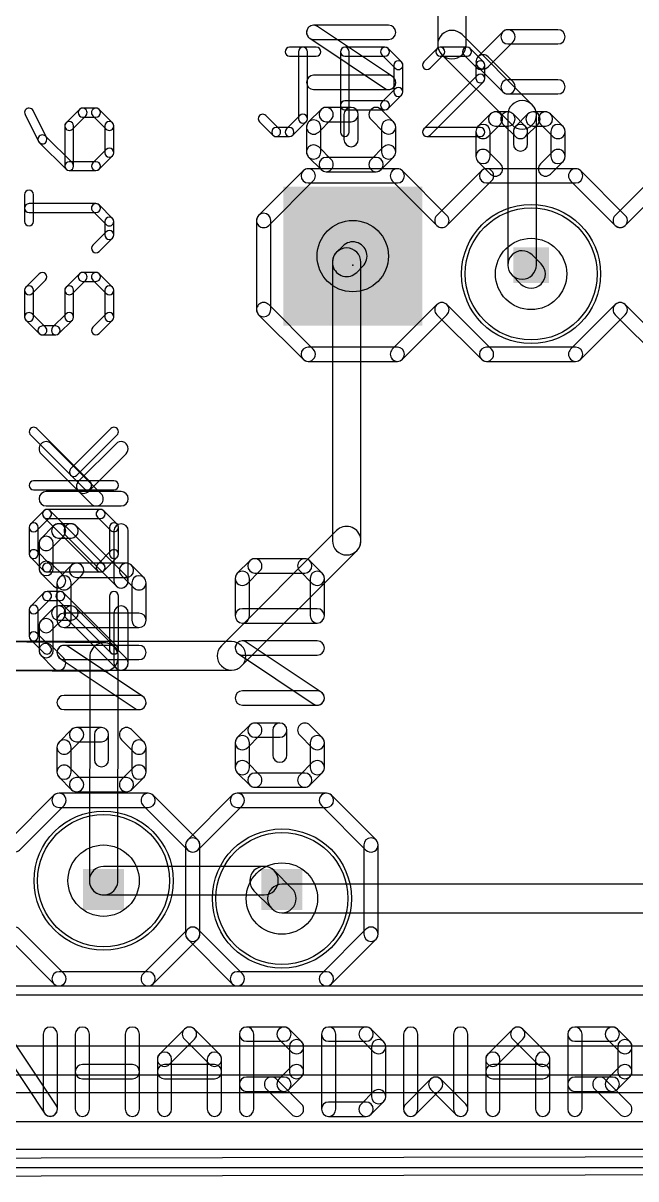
# Model space of a CAD drawing. Extents: x -3 to 127, y -3 to 73.
# Drawn here: x 42.83 to 51.56, y 7.11 to 23.56 of the extents above; entities that cross this region are included whole.
import ezdxf

# ---------------------------------------------------------------- set-up
doc = ezdxf.new("R2010")
doc.units = 0
for name, color, linetype in [('1', 22, 'CONTINUOUS'), ('16', 175, 'CONTINUOUS'), ('17', 82, 'CONTINUOUS'), ('20', 7, 'CONTINUOUS'), ('21', 253, 'CONTINUOUS'), ('22', 253, 'CONTINUOUS'), ('23', 7, 'CONTINUOUS'), ('25', 253, 'CONTINUOUS'), ('255', 2, 'CONTINUOUS'), ('27', 253, 'CONTINUOUS'), ('29', 253, 'CONTINUOUS'), ('30', 253, 'CONTINUOUS'), ('44', 253, 'CONTINUOUS'), ('51', 253, 'CONTINUOUS'), ('52', 253, 'CONTINUOUS')]:
    doc.layers.add(name, color=color, linetype=linetype)

# ---------------------------------------------------------------- blocks, each defined once
blk = doc.blocks.new('RECT')
blk.add_solid([(-0.5, -0.5), (0.5, -0.5), (-0.5, 0.5), (0.5, 0.5)])
blk = doc.blocks.new('ROUNDP')
blk.add_circle((0, 0), 0.5)
blk = doc.blocks.new('SQUAREP')
blk.add_solid([(-0.5, -0.5), (0.5, -0.5), (-0.5, 0.5), (0.5, 0.5)])

msp = doc.modelspace()

# ---------------------------------------------------------------- linework, layer by layer
at = {"layer": '1'}
for points in [[(48.7316, 28.2323), (48.7316, 23.2558, 1), (49.138, 23.2558), (49.138, 28.2323, 1)], [(48.7911, 23.1121), (49.7911, 22.1121, 1), (50.0785, 22.3994), (49.0785, 23.3994, 1)], [(49.7316, 22.2558), (49.7316, 20.1188, 1), (50.138, 20.1188), (50.138, 22.2558, 1)], [(47.5785, 20.0141), (47.666, 20.1016, 1), (47.3786, 20.3889), (47.2911, 20.3014, 1)], [(47.638, 16.1948), (47.638, 20.1578, 1), (47.2316, 20.1578), (47.2316, 16.1948, 1)], [(49.7911, 19.9751), (49.9186, 19.8476, 1), (50.206, 20.1349), (50.0785, 20.2624, 1)], [(45.9386, 14.4112), (47.5785, 16.0511, 1), (47.2911, 16.3384), (45.6513, 14.6986, 1)], [(41.7686, 14.3517), (43.9764, 14.3357, 1), (43.9794, 14.7421), (41.7715, 14.7581, 1)], [(41.77, 14.3517), (45.795, 14.3517, 1), (45.795, 14.7581), (41.77, 14.7581, 1)], [(43.7747, 14.5393), (43.769, 11.3559, 1), (44.1754, 11.3551), (44.1811, 14.5386, 1)], [(43.9722, 11.1523), (46.2582, 11.1523, 1), (46.2582, 11.5587), (43.9722, 11.5587, 1)], [(46.1145, 11.2118), (46.3685, 10.9578, 1), (46.6559, 11.2452), (46.4019, 11.4992, 1)], [(46.5122, 10.8983), (56.7205, 10.8983, 1), (56.7205, 11.3047), (46.5122, 11.3047, 1)]]:
    msp.add_lwpolyline(points, format="xyb", close=True, dxfattribs=at)
at = {"layer": '16'}
for points in [[(31.9473, 8.5916), (54.7598, 8.5916, 1), (54.7598, 8.998), (31.9473, 8.998, 1)], [(31.4473, 7.9291), (55.3473, 7.9291, 1), (55.3473, 8.3355), (31.4473, 8.3355, 1)]]:
    msp.add_lwpolyline(points, format="xyb", close=True, dxfattribs=at)
at = {"layer": '20'}
msp.add_lwpolyline([(71.4983, 7.4593), (19.8256, 7.3648, 1), (19.826, 7.1108), (71.4988, 7.2053, 1)], format="xyb", close=True, dxfattribs=at)
at = {"layer": '21'}
for points in [[(46.8155, 21.4601), (46.1805, 20.8251, 1), (46.3242, 20.6814), (46.9592, 21.3164, 1)], [(46.8873, 21.2867), (48.1573, 21.2867, 1), (48.1573, 21.4899), (46.8873, 21.4899, 1)], [(48.0855, 21.3164), (48.7205, 20.6814, 1), (48.8642, 20.8251), (48.2292, 21.4601, 1)], [(48.8642, 20.6814), (49.4992, 21.3164, 1), (49.3555, 21.4601), (48.7205, 20.8251, 1)], [(49.4273, 21.2867), (50.6973, 21.2867, 1), (50.6973, 21.4899), (49.4273, 21.4899, 1)], [(50.6255, 21.3164), (51.2605, 20.6814, 1), (51.4042, 20.8251), (50.7692, 21.4601, 1)], [(51.4042, 20.6814), (52.0392, 21.3164, 1), (51.8955, 21.4601), (51.2605, 20.8251, 1)], [(46.1507, 20.7533), (46.1507, 19.4833, 1), (46.3539, 19.4833), (46.3539, 20.7533, 1)], [(46.1805, 19.4114), (46.8155, 18.7764, 1), (46.9592, 18.9201), (46.3242, 19.5551, 1)], [(48.7205, 19.5551), (48.0855, 18.9201, 1), (48.2292, 18.7764), (48.8642, 19.4114, 1)], [(49.4992, 18.9201), (48.8642, 19.5551, 1), (48.7205, 19.4114), (49.3555, 18.7764, 1)], [(51.2605, 19.5551), (50.6255, 18.9201, 1), (50.7692, 18.7764), (51.4042, 19.4114, 1)], [(52.0392, 18.9201), (51.4042, 19.5551, 1), (51.2605, 19.4114), (51.8955, 18.7764, 1)], [(48.1573, 18.9499), (46.8873, 18.9499, 1), (46.8873, 18.7467), (48.1573, 18.7467, 1)], [(50.6973, 18.9499), (49.4273, 18.9499, 1), (49.4273, 18.7467), (50.6973, 18.7467, 1)], [(42.774, 11.7917), (43.409, 12.4267, 1), (43.2653, 12.5704), (42.6303, 11.9354, 1)], [(43.3372, 12.3969), (44.6072, 12.3969, 1), (44.6072, 12.6001), (43.3372, 12.6001, 1)], [(44.5353, 12.4267), (45.1703, 11.7917, 1), (45.314, 11.9354), (44.679, 12.5704, 1)], [(45.314, 11.7917), (45.949, 12.4267, 1), (45.8053, 12.5704), (45.1703, 11.9354, 1)], [(45.8772, 12.3969), (47.1472, 12.3969, 1), (47.1472, 12.6001), (45.8772, 12.6001, 1)], [(47.0753, 12.4267), (47.7103, 11.7917, 1), (47.854, 11.9354), (47.219, 12.5704, 1)], [(45.1406, 11.8635), (45.1406, 10.5935, 1), (45.3438, 10.5935), (45.3438, 11.8635, 1)], [(47.6806, 11.8635), (47.6806, 10.5935, 1), (47.8838, 10.5935), (47.8838, 11.8635, 1)], [(43.409, 10.0304), (42.774, 10.6654, 1), (42.6303, 10.5217), (43.2653, 9.8867, 1)], [(45.1703, 10.6654), (44.5353, 10.0304, 1), (44.679, 9.8867), (45.314, 10.5217, 1)], [(45.949, 10.0304), (45.314, 10.6654, 1), (45.1703, 10.5217), (45.8053, 9.8867, 1)], [(47.7103, 10.6654), (47.0753, 10.0304, 1), (47.219, 9.8867), (47.854, 10.5217, 1)], [(44.6072, 10.0601), (43.3372, 10.0601, 1), (43.3372, 9.8569), (44.6072, 9.8569, 1)], [(47.1472, 10.0601), (45.8772, 10.0601, 1), (45.8772, 9.8569), (47.1472, 9.8569, 1)], [(87.975, 9.856), (10.975, 9.856, 1), (10.975, 9.729), (87.975, 9.729, 1)]]:
    msp.add_lwpolyline(points, format="xyb", close=True, dxfattribs=at)
at = {"layer": '22'}
for points in [[(48.0887, 22.8028), (47.021, 23.5146, 1), (46.9082, 23.3456), (47.976, 22.6338, 1)], [(46.9646, 23.3285), (48.0323, 23.3285, 1), (48.0323, 23.5317), (46.9646, 23.5317, 1)], [(49.4494, 22.9389), (49.8053, 23.2948, 1), (49.6617, 23.4384), (49.3058, 23.0825, 1)], [(49.7335, 23.265), (50.4453, 23.265, 1), (50.4453, 23.4682), (49.7335, 23.4682, 1)], [(49.8053, 22.7266), (49.4494, 23.0825, 1), (49.3058, 22.9389), (49.6617, 22.583, 1)], [(46.9646, 22.6167), (48.0323, 22.6167, 1), (48.0323, 22.8199), (46.9646, 22.8199, 1)], [(50.4453, 22.7564), (49.7335, 22.7564, 1), (49.7335, 22.5532), (50.4453, 22.5532, 1)], [(47.0364, 22.0109), (47.2144, 22.1889, 1), (47.0707, 22.3326), (46.8928, 22.1546, 1)], [(47.1425, 22.1591), (47.4985, 22.1591, 1), (47.4985, 22.3623), (47.1425, 22.3623, 1)], [(47.3969, 22.2607), (47.3969, 21.9048, 1), (47.6001, 21.9048), (47.6001, 22.2607, 1)], [(47.7825, 22.1889), (47.9605, 22.0109, 1), (48.1042, 22.1546), (47.9262, 22.3326, 1)], [(49.4837, 22.2691), (49.3058, 22.0911, 1), (49.4494, 21.9474), (49.6274, 22.1254, 1)], [(49.7335, 22.2988), (49.5556, 22.2988, 1), (49.5556, 22.0956), (49.7335, 22.0956, 1)], [(49.9833, 22.0911), (49.8053, 22.2691, 1), (49.6617, 22.1254), (49.8396, 21.9474, 1)], [(50.0176, 22.2691), (49.8396, 22.0911, 1), (49.9833, 21.9474), (50.1612, 22.1254, 1)], [(50.2674, 22.2988), (50.0894, 22.2988, 1), (50.0894, 22.0956), (50.2674, 22.0956, 1)], [(50.5172, 22.0911), (50.3392, 22.2691, 1), (50.1955, 22.1254), (50.3735, 21.9474, 1)], [(47.0662, 21.7269), (47.0662, 22.0828, 1), (46.863, 22.0828), (46.863, 21.7269, 1)], [(47.9307, 22.0828), (47.9307, 21.7269, 1), (48.1339, 21.7269), (48.1339, 22.0828, 1)], [(49.276, 22.0193), (49.276, 21.6634, 1), (49.4792, 21.6634), (49.4792, 22.0193, 1)], [(49.8099, 22.0193), (49.8099, 21.8413, 1), (50.0131, 21.8413), (50.0131, 22.0193, 1)], [(50.5469, 21.6634), (50.5469, 22.0193, 1), (50.3437, 22.0193), (50.3437, 21.6634, 1)], [(47.2144, 21.6207), (47.0364, 21.7987, 1), (46.8928, 21.655), (47.0707, 21.4771, 1)], [(47.9605, 21.7987), (47.7825, 21.6207, 1), (47.9262, 21.4771), (48.1042, 21.655, 1)], [(49.3058, 21.5915), (49.4837, 21.4136, 1), (49.6274, 21.5572), (49.4494, 21.7352, 1)], [(50.3392, 21.4136), (50.5172, 21.5915, 1), (50.3735, 21.7352), (50.1955, 21.5572, 1)], [(47.8544, 21.6505), (47.1425, 21.6505, 1), (47.1425, 21.4473), (47.8544, 21.4473, 1)], [(43.4804, 15.5232), (43.6584, 15.7012, 1), (43.5147, 15.8448), (43.3368, 15.6669, 1)], [(43.5866, 15.6714), (44.2984, 15.6714, 1), (44.2984, 15.8746), (43.5866, 15.8746, 1)], [(44.2265, 15.7012), (44.4045, 15.5232, 1), (44.5482, 15.6669), (44.3702, 15.8448, 1)], [(46.0204, 15.5867), (46.1984, 15.7647, 1), (46.0547, 15.9083), (45.8768, 15.7304, 1)], [(46.1266, 15.7349), (46.8384, 15.7349, 1), (46.8384, 15.9381), (46.1266, 15.9381, 1)], [(46.7665, 15.7647), (46.9445, 15.5867, 1), (47.0882, 15.7304), (46.9102, 15.9083, 1)], [(43.5102, 15.0612), (43.5102, 15.5951, 1), (43.307, 15.5951), (43.307, 15.0612, 1)], [(44.3747, 15.5951), (44.3747, 15.0612, 1), (44.5779, 15.0612), (44.5779, 15.5951, 1)], [(46.0502, 15.1247), (46.0502, 15.6586, 1), (45.847, 15.6586), (45.847, 15.1247, 1)], [(46.9147, 15.6586), (46.9147, 15.1247, 1), (47.1179, 15.1247), (47.1179, 15.6586, 1)], [(44.4763, 15.1628), (43.4086, 15.1628, 1), (43.4086, 14.9596), (44.4763, 14.9596, 1)], [(47.0163, 15.2263), (45.9486, 15.2263, 1), (45.9486, 15.0231), (47.0163, 15.0231, 1)], [(44.5327, 13.9763), (43.465, 14.6881, 1), (43.3522, 14.5191), (44.42, 13.8073, 1)], [(43.4086, 14.502), (44.4763, 14.502, 1), (44.4763, 14.7052), (43.4086, 14.7052, 1)], [(47.0727, 14.0398), (46.005, 14.7516, 1), (45.8922, 14.5826), (46.96, 13.8708, 1)], [(45.9486, 14.5655), (47.0163, 14.5655, 1), (47.0163, 14.7687), (45.9486, 14.7687, 1)], [(43.4086, 13.7902), (44.4763, 13.7902, 1), (44.4763, 13.9934), (43.4086, 13.9934, 1)], [(45.9486, 13.8537), (47.0163, 13.8537, 1), (47.0163, 14.0569), (45.9486, 14.0569, 1)], [(43.4804, 13.1844), (43.6584, 13.3624, 1), (43.5147, 13.5061), (43.3368, 13.3281, 1)], [(43.5866, 13.3326), (43.9425, 13.3326, 1), (43.9425, 13.5358), (43.5866, 13.5358, 1)], [(43.8409, 13.4342), (43.8409, 13.0783, 1), (44.0441, 13.0783), (44.0441, 13.4342, 1)], [(44.2265, 13.3624), (44.4045, 13.1844, 1), (44.5482, 13.3281), (44.3702, 13.5061, 1)], [(46.0204, 13.2479), (46.1984, 13.4259, 1), (46.0547, 13.5696), (45.8768, 13.3916, 1)], [(46.1266, 13.3961), (46.4825, 13.3961, 1), (46.4825, 13.5993), (46.1266, 13.5993, 1)], [(46.3809, 13.4977), (46.3809, 13.1418, 1), (46.5841, 13.1418), (46.5841, 13.4977, 1)], [(46.7665, 13.4259), (46.9445, 13.2479, 1), (47.0882, 13.3916), (46.9102, 13.5696, 1)], [(43.5102, 12.9004), (43.5102, 13.2563, 1), (43.307, 13.2563), (43.307, 12.9004, 1)], [(44.3747, 13.2563), (44.3747, 12.9004, 1), (44.5779, 12.9004), (44.5779, 13.2563, 1)], [(46.0502, 12.9639), (46.0502, 13.3198, 1), (45.847, 13.3198), (45.847, 12.9639, 1)], [(46.9147, 13.3198), (46.9147, 12.9639, 1), (47.1179, 12.9639), (47.1179, 13.3198, 1)], [(43.6584, 12.7942), (43.4804, 12.9722, 1), (43.3368, 12.8285), (43.5147, 12.6506, 1)], [(44.4045, 12.9722), (44.2265, 12.7942, 1), (44.3702, 12.6506), (44.5482, 12.8285, 1)], [(46.1984, 12.8577), (46.0204, 13.0357, 1), (45.8768, 12.892), (46.0547, 12.7141, 1)], [(46.9445, 13.0357), (46.7665, 12.8577, 1), (46.9102, 12.7141), (47.0882, 12.892, 1)], [(46.8384, 12.8875), (46.1266, 12.8875, 1), (46.1266, 12.6843), (46.8384, 12.6843, 1)], [(44.2984, 12.824), (43.5866, 12.824, 1), (43.5866, 12.6208), (44.2984, 12.6208, 1)]]:
    msp.add_lwpolyline(points, format="xyb", close=True, dxfattribs=at)
at = {"layer": '23'}
msp.add_point((47.5223, 20.1183), dxfattribs=at)
at = {"layer": '25'}
for points in [[(46.6209, 23.091), (47.0023, 23.091, 1), (47.0023, 23.218), (46.6209, 23.218, 1)], [(46.8751, 22.2012), (46.8751, 23.1545, 1), (46.7481, 23.1545), (46.7481, 22.2012, 1)], [(47.4725, 22.0106), (47.4725, 23.1545, 1), (47.3455, 23.1545), (47.3455, 22.0106, 1)], [(47.409, 23.091), (47.981, 23.091, 1), (47.981, 23.218), (47.409, 23.218, 1)], [(47.9361, 23.1096), (48.1268, 22.919, 1), (48.2166, 23.0088), (48.0259, 23.1994, 1)], [(48.7242, 23.1994), (48.5335, 23.0088, 1), (48.6233, 22.919), (48.814, 23.1096, 1)], [(49.1504, 23.218), (48.7691, 23.218, 1), (48.7691, 23.091), (49.1504, 23.091, 1)], [(49.386, 23.0088), (49.1953, 23.1994, 1), (49.1055, 23.1096), (49.2962, 22.919, 1)], [(48.1082, 22.9639), (48.1082, 22.5826, 1), (48.2352, 22.5826), (48.2352, 22.9639, 1)], [(49.4046, 22.7732), (49.4046, 22.9639, 1), (49.2776, 22.9639), (49.2776, 22.7732, 1)], [(48.6233, 21.9657), (49.386, 22.7283, 1), (49.2962, 22.8181), (48.5335, 22.0555, 1)], [(48.1268, 22.6275), (47.9361, 22.4368, 1), (48.0259, 22.347), (48.2166, 22.5377, 1)], [(47.981, 22.4554), (47.409, 22.4554, 1), (47.409, 22.3284), (47.981, 22.3284, 1)], [(42.8531, 22.2603), (43.0438, 21.879, 1), (43.1574, 21.9358), (42.9667, 22.3171, 1)], [(43.6277, 22.3336), (43.437, 22.1429, 1), (43.5268, 22.0531), (43.7175, 22.2438, 1)], [(43.8632, 22.3522), (43.6726, 22.3522, 1), (43.6726, 22.2252), (43.8632, 22.2252, 1)], [(44.0988, 22.1429), (43.9081, 22.3336, 1), (43.8183, 22.2438), (44.009, 22.0531, 1)], [(46.1947, 22.1563), (46.3854, 21.9657, 1), (46.4752, 22.0555), (46.2845, 22.2461, 1)], [(46.6658, 21.9657), (46.8565, 22.1563, 1), (46.7667, 22.2461), (46.576, 22.0555, 1)], [(43.4184, 22.098), (43.4184, 21.526, 1), (43.5454, 21.526), (43.5454, 22.098, 1)], [(44.1174, 21.7167), (44.1174, 22.098, 1), (43.9904, 22.098), (43.9904, 21.7167, 1)], [(46.4303, 21.9471), (46.6209, 21.9471, 1), (46.6209, 22.0741), (46.4303, 22.0741, 1)], [(49.3411, 22.0741), (48.5784, 22.0741, 1), (48.5784, 21.9471), (49.3411, 21.9471, 1)], [(43.0557, 21.8625), (43.437, 21.4811, 1), (43.5268, 21.5709), (43.1455, 21.9523, 1)], [(43.9081, 21.4811), (44.0988, 21.6718, 1), (44.009, 21.7616), (43.8183, 21.5709, 1)], [(43.4819, 21.4625), (43.8632, 21.4625, 1), (43.8632, 21.5895), (43.4819, 21.5895, 1)], [(42.9734, 20.738), (42.9734, 21.1193, 1), (42.8464, 21.1193), (42.8464, 20.738, 1)], [(43.8632, 20.9921), (42.9099, 20.9921, 1), (42.9099, 20.8651), (43.8632, 20.8651, 1)], [(44.0988, 20.7829), (43.9081, 20.9735, 1), (43.8183, 20.8837), (44.009, 20.6931, 1)], [(44.1174, 20.5473), (44.1174, 20.738, 1), (43.9904, 20.738), (43.9904, 20.5473, 1)], [(43.9081, 20.3117), (44.0988, 20.5024, 1), (44.009, 20.5922), (43.8183, 20.4015, 1)], [(43.0557, 19.9948), (42.865, 19.8041, 1), (42.9548, 19.7143), (43.1455, 19.905, 1)], [(43.5268, 19.7143), (43.7175, 19.905, 1), (43.6277, 19.9948), (43.437, 19.8041, 1)], [(43.6726, 19.8864), (43.8632, 19.8864, 1), (43.8632, 20.0134), (43.6726, 20.0134, 1)], [(43.8183, 19.905), (44.009, 19.7143, 1), (44.0988, 19.8041), (43.9081, 19.9948, 1)], [(42.8464, 19.7592), (42.8464, 19.3779, 1), (42.9734, 19.3779), (42.9734, 19.7592, 1)], [(43.5454, 19.3779), (43.5454, 19.7592, 1), (43.4184, 19.7592), (43.4184, 19.3779, 1)], [(43.9904, 19.7592), (43.9904, 19.3779, 1), (44.1174, 19.3779), (44.1174, 19.7592, 1)], [(42.865, 19.333), (43.0557, 19.1423, 1), (43.1455, 19.2321), (42.9548, 19.4228, 1)], [(43.3361, 19.1423), (43.5268, 19.333, 1), (43.437, 19.4228), (43.2463, 19.2321, 1)], [(44.009, 19.4228), (43.8183, 19.2321, 1), (43.9081, 19.1423), (44.0988, 19.333, 1)], [(43.1006, 19.1237), (43.2912, 19.1237, 1), (43.2912, 19.2507), (43.1006, 19.2507, 1)]]:
    msp.add_lwpolyline(points, format="xyb", close=True, dxfattribs=at)
at = {"layer": '255'}
for points in [[(43.9373, 16.8632), (43.2255, 17.575, 1), (43.0818, 17.4314), (43.7937, 16.7196, 1)], [(43.7594, 16.8975), (44.2932, 17.4314, 1), (44.1496, 17.575), (43.6157, 17.0412, 1)], [(43.1537, 16.6898), (44.2214, 16.6898, 1), (44.2214, 16.893), (43.1537, 16.893, 1)], [(43.2598, 16.4056), (43.0818, 16.2277, 1), (43.2255, 16.084), (43.4035, 16.262, 1)], [(43.5096, 16.4354), (43.3316, 16.4354, 1), (43.3316, 16.2322), (43.5096, 16.2322, 1)], [(44.2932, 15.6938), (43.5814, 16.4056, 1), (43.4378, 16.262), (44.1496, 15.5502, 1)], [(44.1198, 16.3338), (44.1198, 15.622, 1), (44.323, 15.622), (44.323, 16.3338, 1)], [(43.0521, 16.1559), (43.0521, 15.7999, 1), (43.2553, 15.7999), (43.2553, 16.1559, 1)], [(43.0818, 15.7281), (43.2598, 15.5502, 1), (43.4035, 15.6938), (43.2255, 15.8718, 1)], [(43.2598, 15.2362), (43.0818, 15.0583, 1), (43.2255, 14.9146), (43.4035, 15.0926, 1)], [(43.5096, 15.266), (43.3316, 15.266, 1), (43.3316, 15.0628), (43.5096, 15.0628, 1)], [(44.2932, 14.5244), (43.5814, 15.2362, 1), (43.4378, 15.0926), (44.1496, 14.3808, 1)], [(44.1198, 15.1644), (44.1198, 14.4526, 1), (44.323, 14.4526), (44.323, 15.1644, 1)], [(43.0521, 14.9865), (43.0521, 14.6306, 1), (43.2553, 14.6306), (43.2553, 14.9865, 1)], [(43.0818, 14.5587), (43.2598, 14.3808, 1), (43.4035, 14.5244), (43.2255, 14.7024, 1)], [(42.4161, 9.114), (43.1279, 8.0462, 1), (43.297, 8.159), (42.5852, 9.2267, 1)], [(43.3141, 8.1026), (43.3141, 9.1703, 1), (43.1109, 9.1703), (43.1109, 8.1026, 1)], [(43.7717, 8.1026), (43.7717, 9.1703, 1), (43.5685, 9.1703), (43.5685, 8.1026, 1)], [(44.2803, 9.1703), (44.2803, 8.1026, 1), (44.4835, 8.1026), (44.4835, 9.1703, 1)], [(44.9113, 8.7426), (45.2672, 9.0985, 1), (45.1235, 9.2422), (44.7676, 8.8862, 1)], [(45.1235, 9.0985), (45.4794, 8.7426, 1), (45.6231, 8.8862), (45.2672, 9.2422, 1)], [(46.1105, 8.1026), (46.1105, 9.1703, 1), (45.9073, 9.1703), (45.9073, 8.1026, 1)], [(46.0089, 9.0687), (46.5427, 9.0687, 1), (46.5427, 9.2719), (46.0089, 9.2719, 1)], [(46.4709, 9.0985), (46.6488, 8.9205, 1), (46.7925, 9.0642), (46.6146, 9.2422, 1)], [(47.0767, 9.1703), (47.0767, 8.1026, 1), (47.2799, 8.1026), (47.2799, 9.1703, 1)], [(47.7121, 9.2719), (47.1783, 9.2719, 1), (47.1783, 9.0687), (47.7121, 9.0687, 1)], [(47.9619, 9.0642), (47.784, 9.2422, 1), (47.6403, 9.0985), (47.8182, 8.9205, 1)], [(48.2461, 9.1703), (48.2461, 8.1026, 1), (48.4493, 8.1026), (48.4493, 9.1703, 1)], [(49.1611, 8.1026), (49.1611, 9.1703, 1), (48.9579, 9.1703), (48.9579, 8.1026, 1)], [(49.5889, 8.7426), (49.9448, 9.0985, 1), (49.8011, 9.2422), (49.4452, 8.8862, 1)], [(49.8011, 9.0985), (50.157, 8.7426, 1), (50.3007, 8.8862), (49.9448, 9.2422, 1)], [(50.7881, 8.1026), (50.7881, 9.1703, 1), (50.5849, 9.1703), (50.5849, 8.1026, 1)], [(50.6865, 9.0687), (51.2203, 9.0687, 1), (51.2203, 9.2719), (50.6865, 9.2719, 1)], [(51.1485, 9.0985), (51.3264, 8.9205, 1), (51.4701, 9.0642), (51.2922, 9.2422, 1)], [(46.6191, 8.9924), (46.6191, 8.6365, 1), (46.8223, 8.6365), (46.8223, 8.9924, 1)], [(47.9917, 8.2805), (47.9917, 8.9924, 1), (47.7885, 8.9924), (47.7885, 8.2805, 1)], [(51.2967, 8.9924), (51.2967, 8.6365, 1), (51.4999, 8.6365), (51.4999, 8.9924, 1)], [(44.9411, 8.1026), (44.9411, 8.8144, 1), (44.7379, 8.8144), (44.7379, 8.1026, 1)], [(45.4497, 8.8144), (45.4497, 8.1026, 1), (45.6529, 8.1026), (45.6529, 8.8144, 1)], [(49.6187, 8.1026), (49.6187, 8.8144, 1), (49.4155, 8.8144), (49.4155, 8.1026, 1)], [(50.1273, 8.8144), (50.1273, 8.1026, 1), (50.3305, 8.1026), (50.3305, 8.8144, 1)], [(43.6701, 8.5349), (44.3819, 8.5349, 1), (44.3819, 8.7381), (43.6701, 8.7381, 1)], [(44.8395, 8.5349), (45.5513, 8.5349, 1), (45.5513, 8.7381), (44.8395, 8.7381, 1)], [(46.6488, 8.7083), (46.4709, 8.5303, 1), (46.6146, 8.3867), (46.7925, 8.5646, 1)], [(49.5171, 8.5349), (50.2289, 8.5349, 1), (50.2289, 8.7381), (49.5171, 8.7381, 1)], [(51.3264, 8.7083), (51.1485, 8.5303, 1), (51.2922, 8.3867), (51.4701, 8.5646, 1)], [(46.5427, 8.5601), (46.0089, 8.5601, 1), (46.0089, 8.3569), (46.5427, 8.3569, 1)], [(46.2929, 8.3867), (46.6488, 8.0308, 1), (46.7925, 8.1744), (46.4366, 8.5303, 1)], [(48.4195, 8.0308), (48.7754, 8.3867, 1), (48.6317, 8.5303), (48.2758, 8.1744, 1)], [(48.6317, 8.3867), (48.9876, 8.0308, 1), (49.1313, 8.1744), (48.7754, 8.5303, 1)], [(51.2203, 8.5601), (50.6865, 8.5601, 1), (50.6865, 8.3569), (51.2203, 8.3569, 1)], [(50.9705, 8.3867), (51.3264, 8.0308, 1), (51.4701, 8.1744), (51.1142, 8.5303, 1)], [(47.784, 8.0308), (47.9619, 8.2087, 1), (47.8182, 8.3524), (47.6403, 8.1744, 1)], [(47.1783, 8.001), (47.7121, 8.001, 1), (47.7121, 8.2042), (47.1783, 8.2042, 1)]]:
    msp.add_lwpolyline(points, format="xyb", close=True, dxfattribs=at)
at = {"layer": '27'}
for points in [[(43.7831, 17.0271), (43.0205, 17.7898, 1), (42.9307, 17.7), (43.6933, 16.9373, 1)], [(43.5925, 17.128), (44.1644, 17.7, 1), (44.0746, 17.7898), (43.5027, 17.2178, 1)], [(42.9756, 16.9187), (44.1195, 16.9187, 1), (44.1195, 17.0457), (42.9756, 17.0457, 1)], [(43.0205, 16.3399), (43.2111, 16.5306, 1), (43.1213, 16.6204), (42.9307, 16.4297, 1)], [(43.1662, 16.512), (43.9289, 16.512, 1), (43.9289, 16.639), (43.1662, 16.639, 1)], [(43.9738, 15.8577), (43.2111, 16.6204, 1), (43.1213, 16.5306), (43.884, 15.7679, 1)], [(43.884, 16.5306), (44.0746, 16.3399, 1), (44.1644, 16.4297), (43.9738, 16.6204, 1)], [(43.0391, 16.0035), (43.0391, 16.3848, 1), (42.9121, 16.3848), (42.9121, 16.0035, 1)], [(44.056, 16.3848), (44.056, 16.0035, 1), (44.183, 16.0035), (44.183, 16.3848, 1)], [(43.2111, 15.8577), (43.0205, 16.0484, 1), (42.9307, 15.9586), (43.1213, 15.7679, 1)], [(44.0746, 16.0484), (43.884, 15.8577, 1), (43.9738, 15.7679), (44.1644, 15.9586, 1)], [(43.9289, 15.8763), (43.1662, 15.8763, 1), (43.1662, 15.7493), (43.9289, 15.7493, 1)], [(43.1213, 15.451), (42.9307, 15.2603, 1), (43.0205, 15.1705), (43.2111, 15.3612, 1)], [(43.3569, 15.4696), (43.1662, 15.4696, 1), (43.1662, 15.3426), (43.3569, 15.3426, 1)], [(44.1644, 14.6883), (43.4018, 15.451, 1), (43.312, 15.3612), (44.0746, 14.5985, 1)], [(44.056, 15.4061), (44.056, 14.6434, 1), (44.183, 14.6434), (44.183, 15.4061, 1)], [(42.9121, 15.2154), (42.9121, 14.8341, 1), (43.0391, 14.8341), (43.0391, 15.2154, 1)], [(42.9307, 14.7892), (43.1213, 14.5985, 1), (43.2111, 14.6883), (43.0205, 14.879, 1)]]:
    msp.add_lwpolyline(points, format="xyb", close=True, dxfattribs=at)
at = {"layer": '44'}
for centre in [(47.5223, 20.2453), (50.0623, 19.9913), (43.9722, 11.3555), (46.5122, 11.1015)]:
    msp.add_circle(centre, 0.508, dxfattribs=at)
at = {"layer": '52'}
msp.add_lwpolyline([(17.5119, 7.2738), (53.6619, 7.2738, 1), (53.6619, 7.5278), (17.5119, 7.5278, 1)], format="xyb", close=True, dxfattribs=at)

# ---------------------------------------------------------------- block references
at = {"layer": '17', "xscale": 1.8796, "yscale": 1.8796, "rotation": 90}
for name, p in [('SQUAREP', (47.5223, 20.2453)), ('SQUAREP', (47.5223, 20.2453)), ('ROUNDP', (50.0623, 19.9913)), ('ROUNDP', (50.0623, 19.9913))]:
    msp.add_blockref(name, p, dxfattribs=at)
at = {"layer": '17', "xscale": 1.8796, "yscale": 1.8796}
for p in [(43.9722, 11.3555), (43.9722, 11.3555), (46.5122, 11.1015), (46.5122, 11.1015)]:
    msp.add_blockref('ROUNDP', p, dxfattribs=at)
at = {"layer": '29', "xscale": 1.9812, "yscale": 1.9812, "rotation": 90}
for name, p in [('SQUAREP', (47.5223, 20.2453)), ('ROUNDP', (50.0623, 19.9913))]:
    msp.add_blockref(name, p, dxfattribs=at)
at = {"layer": '29', "xscale": 1.9812, "yscale": 1.9812}
for p in [(43.9722, 11.3555), (46.5122, 11.1015)]:
    msp.add_blockref('ROUNDP', p, dxfattribs=at)
at = {"layer": '30', "xscale": 1.9812, "yscale": 1.9812, "rotation": 90}
for name, p in [('SQUAREP', (47.5223, 20.2453)), ('ROUNDP', (50.0623, 19.9913))]:
    msp.add_blockref(name, p, dxfattribs=at)
at = {"layer": '30', "xscale": 1.9812, "yscale": 1.9812}
for p in [(43.9722, 11.3555), (46.5122, 11.1015)]:
    msp.add_blockref('ROUNDP', p, dxfattribs=at)
at = {"layer": '51'}
for p, xscale, yscale in [((47.5223, 20.1183), 0.508, 0.508), ((50.0623, 20.1183), 0.508, 0.508), ((43.9722, 11.2285), 0.5842, 0.5842), ((46.5122, 11.2285), 0.5842, 0.5842)]:
    msp.add_blockref('RECT', p, dxfattribs=dict(at, xscale=xscale, yscale=yscale))

doc.saveas('drawing.dxf')
